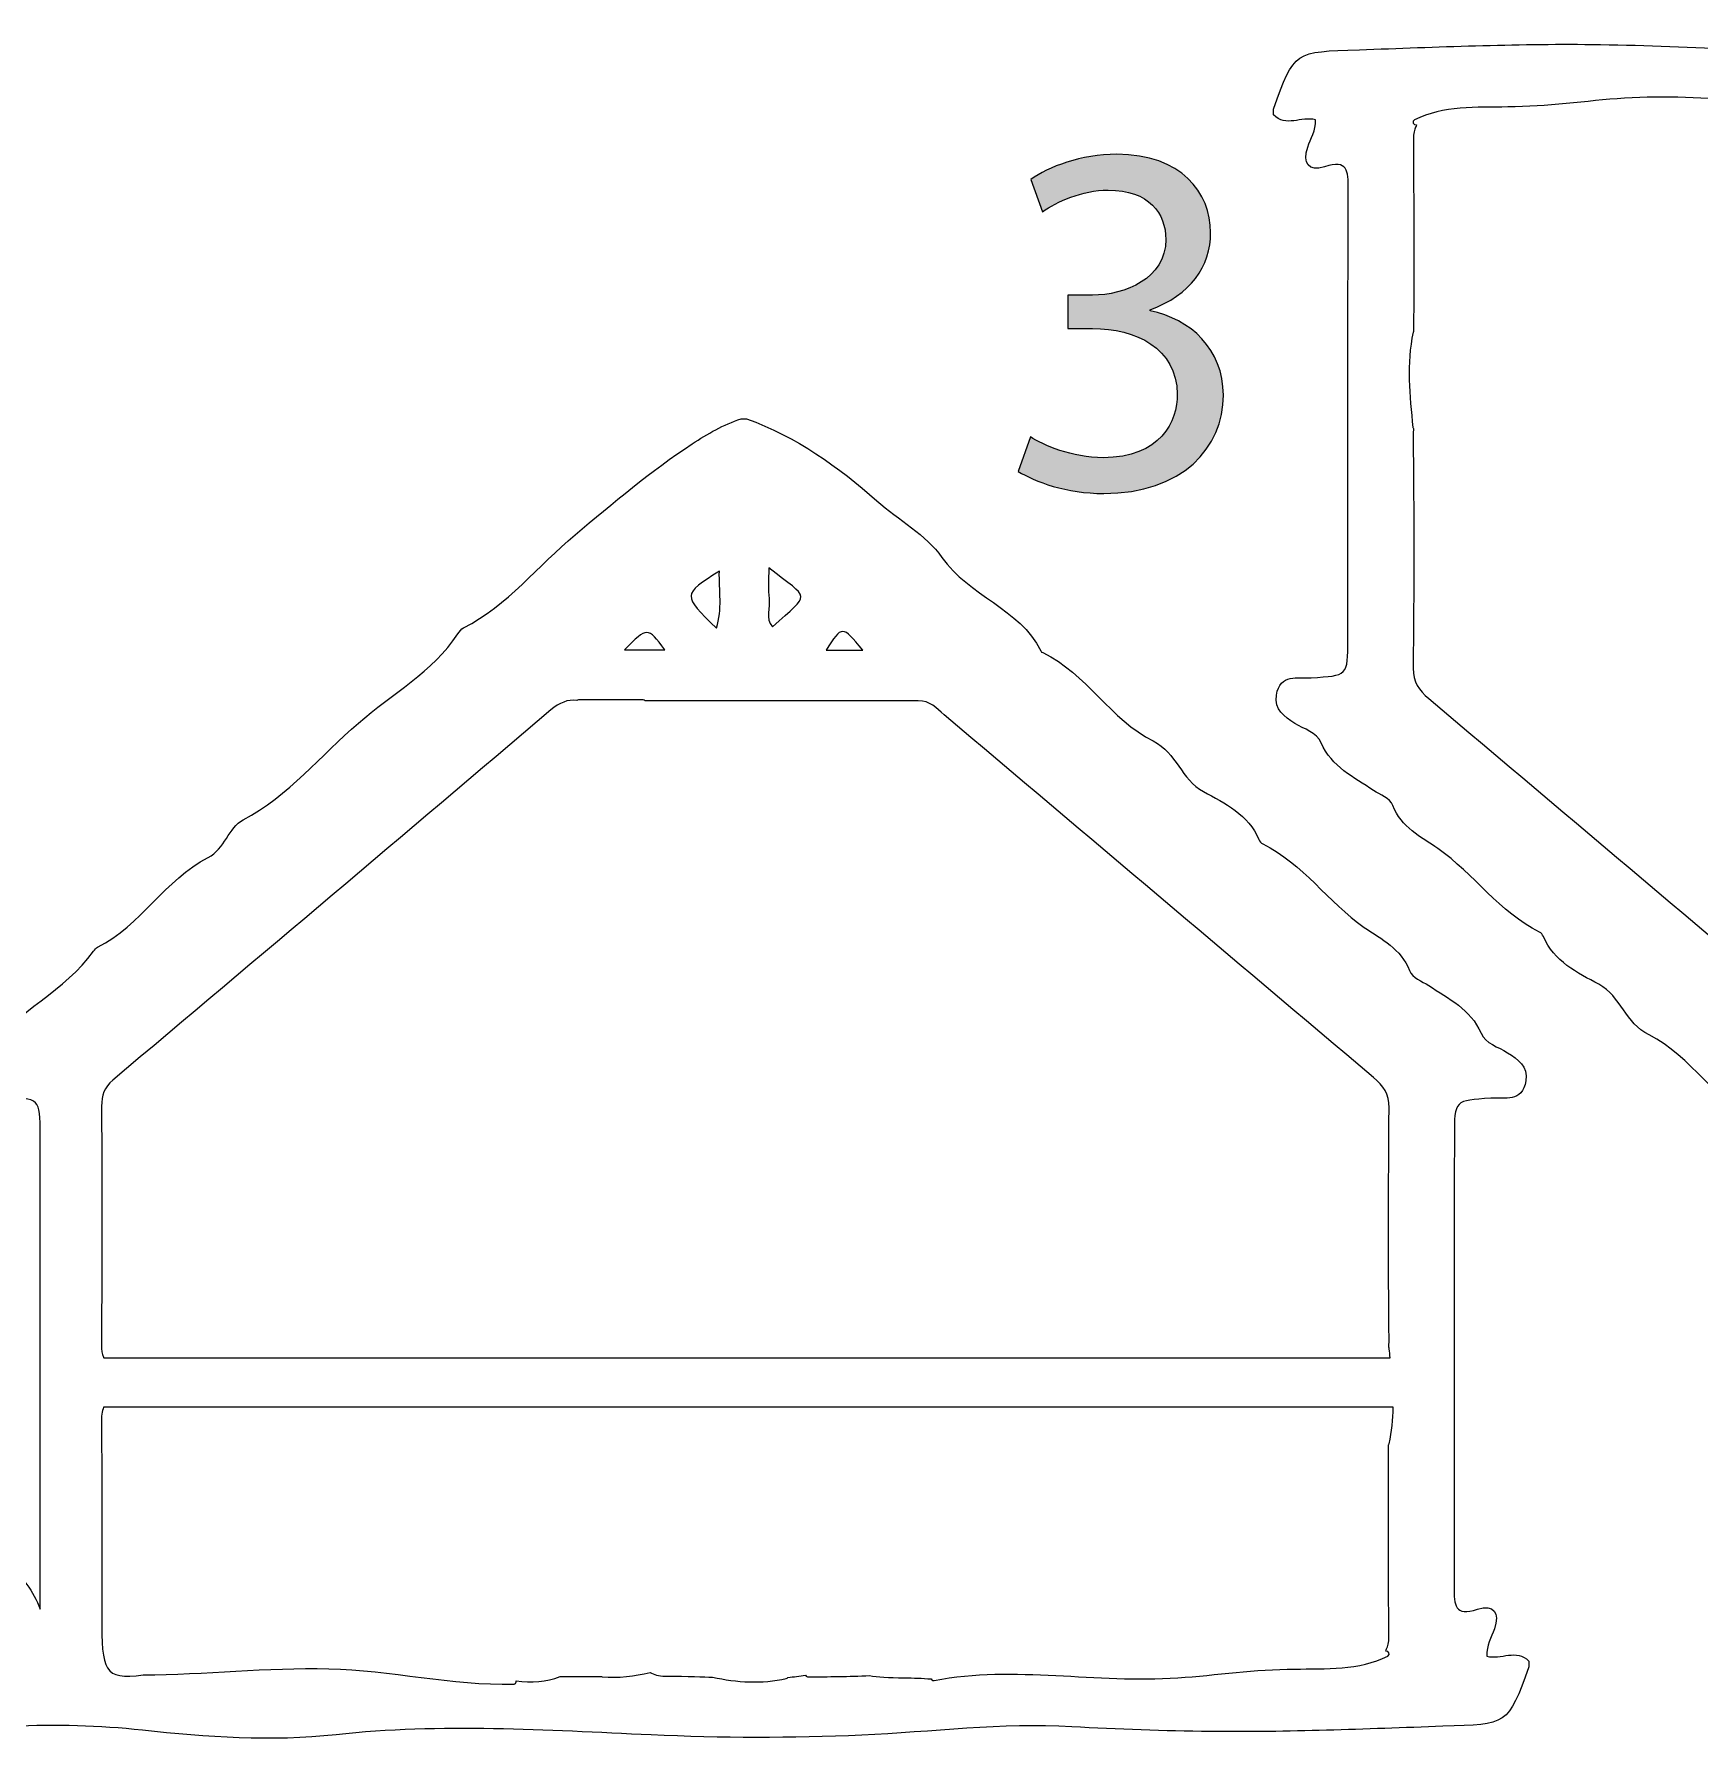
# Model space of a CAD drawing. Header units: inches. Extents: x -13.6 to 32.4, y 16.4 to 27.7.
# Drawn here: x -1.19 to 9.41, y 16.56 to 27.43 of the extents above; entities that cross this region are included whole.
import ezdxf

# ---------------------------------------------------------------- set-up
doc = ezdxf.new("R2010")
doc.units = ezdxf.units.IN
doc.header["$MEASUREMENT"] = 0
for name, color, linetype in [('Jesus', 7, 'Continuous'), ('Manger', 7, 'Continuous'), ('Star', 7, 'Continuous')]:
    doc.layers.add(name, color=color, linetype=linetype)

msp = doc.modelspace()

# ---------------------------------------------------------------- hatches: boundary and pattern name
at = {"layer": 'Jesus', "true_color": 0xffffff}
h = msp.add_hatch(color=7, dxfattribs=at)
h.dxf.hatch_style = 2
edge = h.paths.add_edge_path()
edge.add_spline(control_points=[(5.15, 24.863), (5.23, 24.811), (5.417, 24.731), (5.612, 24.731), (5.975, 24.731), (6.088, 24.962), (6.084, 25.136), (6.081, 25.428), (5.818, 25.553), (5.545, 25.553), (5.545, 25.553), (5.388, 25.553), (5.388, 25.553), (5.388, 25.553), (5.388, 25.765), (5.388, 25.765), (5.388, 25.765), (5.545, 25.765), (5.545, 25.765), (5.75, 25.765), (6.011, 25.871), (6.011, 26.118), (6.011, 26.285), (5.905, 26.433), (5.644, 26.433), (5.478, 26.433), (5.317, 26.359), (5.227, 26.295), (5.227, 26.295), (5.153, 26.5), (5.153, 26.5), (5.262, 26.581), (5.474, 26.661), (5.699, 26.661), (6.11, 26.661), (6.296, 26.417), (6.296, 26.163), (6.296, 25.948), (6.168, 25.765), (5.911, 25.672), (5.911, 25.672), (5.911, 25.665), (5.911, 25.665), (6.168, 25.614), (6.377, 25.421), (6.377, 25.129), (6.377, 24.795), (6.116, 24.503), (5.616, 24.503), (5.381, 24.503), (5.176, 24.577), (5.073, 24.644), (5.073, 24.644), (5.15, 24.863), (5.15, 24.863)], knot_values=[0, 0, 0, 0, 1, 1, 1, 2, 2, 2, 3, 3, 3, 4, 4, 4, 5, 5, 5, 6, 6, 6, 7, 7, 7, 8, 8, 8, 9, 9, 9, 10, 10, 10, 11, 11, 11, 12, 12, 12, 13, 13, 13, 14, 14, 14, 15, 15, 15, 16, 16, 16, 17, 17, 17, 18, 18, 18, 18], degree=3, periodic=1)

# ---------------------------------------------------------------- linework, layer by layer
at = {"layer": 'Jesus', "lineweight": 0}
msp.add_open_spline([(5.15, 24.863), (5.23, 24.811), (5.417, 24.731), (5.612, 24.731), (5.975, 24.731), (6.088, 24.962), (6.084, 25.136), (6.081, 25.428), (5.818, 25.553), (5.545, 25.553), (5.545, 25.553), (5.388, 25.553), (5.388, 25.553), (5.388, 25.553), (5.388, 25.765), (5.388, 25.765), (5.388, 25.765), (5.545, 25.765), (5.545, 25.765), (5.75, 25.765), (6.011, 25.871), (6.011, 26.118), (6.011, 26.285), (5.905, 26.433), (5.644, 26.433), (5.478, 26.433), (5.317, 26.359), (5.227, 26.295), (5.227, 26.295), (5.153, 26.5), (5.153, 26.5), (5.262, 26.581), (5.474, 26.661), (5.699, 26.661), (6.11, 26.661), (6.296, 26.417), (6.296, 26.163), (6.296, 25.948), (6.168, 25.765), (5.911, 25.672), (5.911, 25.672), (5.911, 25.665), (5.911, 25.665), (6.168, 25.614), (6.377, 25.421), (6.377, 25.129), (6.377, 24.795), (6.116, 24.503), (5.616, 24.503), (5.381, 24.503), (5.176, 24.577), (5.073, 24.644), (5.073, 24.644), (5.15, 24.863), (5.15, 24.863)], degree=3, knots=[0, 0, 0, 0, 1, 1, 1, 2, 2, 2, 3, 3, 3, 4, 4, 4, 5, 5, 5, 6, 6, 6, 7, 7, 7, 8, 8, 8, 9, 9, 9, 10, 10, 10, 11, 11, 11, 12, 12, 12, 13, 13, 13, 14, 14, 14, 15, 15, 15, 16, 16, 16, 17, 17, 17, 18, 18, 18, 18], dxfattribs=at)
at = {"layer": 'Manger', "color": 1, "lineweight": 18, "true_color": 0xff0000}
for points, knots in [([(8.053, 17.106), (8.048, 17.176), (8.083, 17.226), (8.101, 17.281), (8.135, 17.383), (8.098, 17.439), (7.994, 17.406), (7.846, 17.357), (7.844, 17.434), (7.844, 17.544), (7.847, 18.5), (7.845, 19.456), (7.846, 20.413), (7.846, 20.646), (7.848, 20.642), (8.079, 20.656), (8.165, 20.661), (8.279, 20.626), (8.301, 20.767), (8.314, 20.86), (8.25, 20.903), (8.184, 20.946), (8.125, 20.983), (8.045, 21.004), (8.016, 21.07), (7.949, 21.223), (7.809, 21.289), (7.683, 21.373), (7.64, 21.402), (7.579, 21.419), (7.56, 21.469), (7.507, 21.608), (7.383, 21.667), (7.273, 21.743), (7.044, 21.904), (6.883, 22.147), (6.627, 22.275), (6.617, 22.28), (6.608, 22.29), (6.603, 22.301), (6.536, 22.46), (6.387, 22.533), (6.25, 22.607), (6.108, 22.683), (6.082, 22.853), (5.931, 22.929), (5.66, 23.063), (5.507, 23.357), (5.229, 23.491), (5.224, 23.493), (5.222, 23.494), (5.22, 23.494), (5.22, 23.495), (5.219, 23.498), (5.217, 23.503), (5.078, 23.774), (4.759, 23.85), (4.587, 24.097), (4.487, 24.24), (4.311, 24.336), (4.173, 24.457), (3.931, 24.671), (3.66, 24.866), (3.345, 24.978), (3.345, 24.978), (3.31, 24.978), (3.31, 24.978), (3.198, 24.942), (3.098, 24.883), (2.999, 24.819), (2.736, 24.645), (2.496, 24.443), (2.254, 24.24), (2.019, 24.043), (1.826, 23.791), (1.545, 23.649), (1.53, 23.642), (1.519, 23.625), (1.509, 23.611), (1.348, 23.368), (1.089, 23.227), (0.877, 23.043), (0.637, 22.836), (0.433, 22.581), (0.143, 22.427), (0.052, 22.379), (0.027, 22.241), (-0.08, 22.187), (-0.354, 22.047), (-0.507, 21.755), (-0.783, 21.617), (-0.793, 21.612), (-0.801, 21.601), (-0.808, 21.592), (-0.99, 21.338), (-1.288, 21.211), (-1.486, 20.972), (-1.546, 20.899), (-1.681, 20.865), (-1.645, 20.746), (-1.607, 20.621), (-1.477, 20.666), (-1.384, 20.663), (-1.149, 20.654), (-1.148, 20.658), (-1.148, 20.424), (-1.147, 19.419), (-1.149, 18.414), (-1.147, 17.406), (-1.191, 17.522), (-1.259, 17.616), (-1.362, 17.682), (-1.406, 17.71), (-1.458, 17.75), (-1.507, 17.715), (-1.561, 17.676), (-1.522, 17.618), (-1.504, 17.57), (-1.476, 17.496), (-1.428, 17.43), (-1.408, 17.333), (-1.475, 17.37), (-1.535, 17.412), (-1.583, 17.36), (-1.626, 17.312), (-1.573, 17.262), (-1.554, 17.215), (-1.535, 17.166), (-1.509, 17.119), (-1.512, 17.057), (-1.609, 17.083), (-1.704, 17.163), (-1.805, 17.076), (-1.805, 17.076), (-1.805, 17.04), (-1.805, 17.04), (-1.786, 17.011), (-1.767, 16.98), (-1.758, 16.946), (-1.7, 16.718), (-1.55, 16.649), (-1.324, 16.66), (-1.049, 16.672), (-0.773, 16.666), (-0.497, 16.636), (-0.088, 16.591), (0.324, 16.562), (0.734, 16.607), (1.403, 16.681), (2.07, 16.636), (2.738, 16.606), (3.185, 16.585), (3.631, 16.585), (4.077, 16.604), (4.523, 16.624), (4.968, 16.684), (5.414, 16.658), (5.707, 16.641), (6, 16.631), (6.294, 16.628), (6.787, 16.622), (7.28, 16.643), (7.773, 16.661), (8.185, 16.675), (8.186, 16.664), (8.32, 17.04), (8.32, 17.04), (8.32, 17.076), (8.32, 17.076), (8.242, 17.156), (8.141, 17.084), (8.053, 17.106)], [0, 0, 0, 0, 1, 1, 1, 2, 2, 2, 3, 3, 3, 4, 4, 4, 5, 5, 5, 6, 6, 6, 7, 7, 7, 8, 8, 8, 9, 9, 9, 10, 10, 10, 11, 11, 11, 12, 12, 12, 13, 13, 13, 14, 14, 14, 15, 15, 15, 16, 16, 16, 17, 17, 17, 18, 18, 18, 19, 19, 19, 20, 20, 20, 21, 21, 21, 22, 22, 22, 23, 23, 23, 24, 24, 24, 25, 25, 25, 26, 26, 26, 27, 27, 27, 28, 28, 28, 29, 29, 29, 30, 30, 30, 31, 31, 31, 32, 32, 32, 33, 33, 33, 34, 34, 34, 35, 35, 35, 36, 36, 36, 37, 37, 37, 38, 38, 38, 39, 39, 39, 40, 40, 40, 41, 41, 41, 42, 42, 42, 43, 43, 43, 44, 44, 44, 45, 45, 45, 46, 46, 46, 47, 47, 47, 48, 48, 48, 49, 49, 49, 50, 50, 50, 51, 51, 51, 52, 52, 52, 53, 53, 53, 54, 54, 54, 55, 55, 55, 56, 56, 56, 57, 57, 57, 57]), ([(3.172, 24.009), (3.168, 23.884), (3.193, 23.769), (3.153, 23.646), (2.935, 23.859), (2.935, 23.859), (3.172, 24.009)], [0, 0, 0, 0, 1, 1, 1, 2, 2, 2, 2]), ([(3.488, 23.835), (3.48, 23.89), (3.486, 23.947), (3.486, 24.031), (3.751, 23.819), (3.758, 23.882), (3.509, 23.654), (3.461, 23.71), (3.497, 23.776), (3.488, 23.835)], [0, 0, 0, 0, 1, 1, 1, 2, 2, 2, 3, 3, 3, 3]), ([(2.825, 23.509), (2.825, 23.509), (2.569, 23.509), (2.569, 23.509), (2.714, 23.656), (2.714, 23.656), (2.825, 23.509)], [0, 0, 0, 0, 1, 1, 1, 2, 2, 2, 2]), ([(4.084, 23.507), (4.084, 23.507), (3.85, 23.507), (3.85, 23.507), (3.953, 23.665), (3.953, 23.665), (4.084, 23.507)], [0, 0, 0, 0, 1, 1, 1, 2, 2, 2, 2]), ([(-0.757, 20.605), (-0.757, 20.674), (-0.742, 20.724), (-0.685, 20.772), (0.245, 21.555), (1.174, 22.339), (2.1, 23.126), (2.153, 23.172), (2.21, 23.195), (2.265, 23.187), (2.268, 23.189), (2.271, 23.19), (2.275, 23.19), (2.275, 23.19), (2.687, 23.19), (2.687, 23.19), (2.692, 23.19), (2.697, 23.188), (2.699, 23.185), (3.278, 23.184), (3.857, 23.184), (4.437, 23.185), (4.511, 23.186), (4.553, 23.136), (4.601, 23.096), (5.512, 22.326), (6.421, 21.556), (7.332, 20.788), (7.394, 20.735), (7.432, 20.683), (7.431, 20.596), (7.427, 20.102), (7.425, 19.608), (7.431, 19.115), (7.431, 19.098), (7.43, 19.084), (7.429, 19.071), (7.43, 19.069), (7.431, 19.066), (7.432, 19.063), (7.434, 19.043), (7.436, 19.024), (7.438, 19.004), (7.438, 19.004), (-0.743, 19.004), (-0.743, 19.004), (-0.744, 19.006), (-0.744, 19.008), (-0.744, 19.01), (-0.754, 19.028), (-0.758, 19.054), (-0.758, 19.089), (-0.754, 19.594), (-0.755, 20.1), (-0.757, 20.605)], [0, 0, 0, 0, 1, 1, 1, 2, 2, 2, 3, 3, 3, 4, 4, 4, 5, 5, 5, 6, 6, 6, 7, 7, 7, 8, 8, 8, 9, 9, 9, 10, 10, 10, 11, 11, 11, 12, 12, 12, 13, 13, 13, 14, 14, 14, 15, 15, 15, 16, 16, 16, 17, 17, 17, 18, 18, 18, 18]), ([(7.429, 17.23), (7.43, 17.192), (7.425, 17.168), (7.415, 17.154), (7.414, 17.149), (7.412, 17.144), (7.41, 17.139), (7.428, 17.142), (7.442, 17.117), (7.423, 17.107), (7.239, 17.016), (7.029, 17.027), (6.829, 17.025), (6.581, 17.024), (6.334, 16.986), (6.087, 16.969), (5.571, 16.933), (5.05, 17.05), (4.538, 16.953), (4.537, 16.953), (4.536, 16.953), (4.535, 16.953), (4.535, 16.953), (4.534, 16.952), (4.533, 16.952), (4.532, 16.952), (4.532, 16.953), (4.531, 16.953), (4.53, 16.953), (4.529, 16.953), (4.529, 16.953), (4.524, 16.955), (4.519, 16.958), (4.518, 16.962), (4.462, 16.967), (4.405, 16.968), (4.349, 16.969), (4.246, 16.971), (4.177, 16.973), (4.127, 16.984), (3.996, 16.977), (3.865, 16.976), (3.733, 16.976), (3.726, 16.976), (3.721, 16.98), (3.719, 16.985), (3.683, 16.981), (3.643, 16.975), (3.608, 16.972), (3.606, 16.969), (3.602, 16.966), (3.597, 16.964), (3.443, 16.93), (3.282, 16.939), (3.129, 16.974), (3.07, 16.972), (2.98, 16.982), (2.828, 16.98), (2.786, 16.98), (2.755, 16.989), (2.731, 17.004), (2.633, 16.977), (2.528, 16.968), (2.428, 16.976), (2.426, 16.976), (2.425, 16.976), (2.423, 16.977), (2.423, 16.977), (2.159, 16.977), (2.159, 16.977), (2.07, 16.942), (1.978, 16.935), (1.88, 16.951), (1.882, 16.943), (1.878, 16.932), (1.868, 16.93), (1.868, 16.929), (1.867, 16.928), (1.867, 16.927), (1.867, 16.928), (1.866, 16.928), (1.866, 16.929), (1.865, 16.929), (1.865, 16.929), (1.864, 16.929), (1.47, 16.919), (1.082, 17.018), (0.688, 17.027), (0.294, 17.036), (-0.099, 16.99), (-0.493, 16.988), (-0.745, 16.954), (-0.756, 17.015), (-0.756, 17.36), (-0.756, 17.77), (-0.753, 18.18), (-0.758, 18.591), (-0.758, 18.632), (-0.755, 18.666), (-0.744, 18.69), (-0.744, 18.69), (7.457, 18.69), (7.457, 18.69), (7.455, 18.613), (7.448, 18.536), (7.431, 18.458), (7.43, 18.456), (7.429, 18.453), (7.428, 18.451), (7.427, 18.044), (7.427, 17.637), (7.429, 17.23)], [0, 0, 0, 0, 1, 1, 1, 2, 2, 2, 3, 3, 3, 4, 4, 4, 5, 5, 5, 6, 6, 6, 7, 7, 7, 8, 8, 8, 9, 9, 9, 10, 10, 10, 11, 11, 11, 12, 12, 12, 13, 13, 13, 14, 14, 14, 15, 15, 15, 16, 16, 16, 17, 17, 17, 18, 18, 18, 19, 19, 19, 20, 20, 20, 21, 21, 21, 22, 22, 22, 23, 23, 23, 24, 24, 24, 25, 25, 25, 26, 26, 26, 27, 27, 27, 28, 28, 28, 29, 29, 29, 30, 30, 30, 31, 31, 31, 32, 32, 32, 33, 33, 33, 34, 34, 34, 35, 35, 35, 36, 36, 36, 37, 37, 37, 37])]:
    msp.add_open_spline(points, degree=3, knots=knots, dxfattribs=at)
at = {"layer": 'Star', "color": 1, "lineweight": 18, "true_color": 0xff0000}
for points, knots in [([(6.962, 26.881), (6.967, 26.811), (6.932, 26.761), (6.914, 26.706), (6.88, 26.604), (6.917, 26.548), (7.021, 26.581), (7.169, 26.63), (7.171, 26.553), (7.171, 26.444), (7.168, 25.487), (7.17, 24.531), (7.169, 23.575), (7.169, 23.341), (7.167, 23.345), (6.936, 23.331), (6.851, 23.326), (6.737, 23.361), (6.714, 23.221), (6.702, 23.127), (6.765, 23.084), (6.831, 23.041), (6.89, 23.004), (6.971, 22.983), (6.999, 22.917), (7.066, 22.764), (7.206, 22.698), (7.332, 22.614), (7.375, 22.585), (7.436, 22.568), (7.455, 22.518), (7.508, 22.379), (7.632, 22.32), (7.742, 22.244), (7.971, 22.083), (8.133, 21.84), (8.388, 21.712), (8.398, 21.707), (8.407, 21.697), (8.412, 21.686), (8.479, 21.527), (8.628, 21.454), (8.765, 21.381), (8.907, 21.304), (8.933, 21.134), (9.084, 21.059), (9.355, 20.924), (9.508, 20.63), (9.786, 20.496), (9.791, 20.494), (9.793, 20.493), (9.795, 20.493), (9.795, 20.492), (9.796, 20.489), (9.798, 20.484), (9.937, 20.213), (10.257, 20.137), (10.428, 19.89), (10.528, 19.747), (10.704, 19.651), (10.842, 19.53), (11.084, 19.316), (11.355, 19.121), (11.67, 19.009), (11.67, 19.009), (11.705, 19.009), (11.705, 19.009), (11.817, 19.045), (11.917, 19.104), (12.016, 19.168), (12.279, 19.342), (12.519, 19.544), (12.761, 19.747), (12.996, 19.944), (13.189, 20.196), (13.47, 20.338), (13.485, 20.345), (13.496, 20.362), (13.506, 20.376), (13.667, 20.619), (13.926, 20.76), (14.138, 20.944), (14.378, 21.151), (14.582, 21.406), (14.872, 21.56), (14.963, 21.608), (14.988, 21.746), (15.095, 21.8), (15.369, 21.94), (15.522, 22.232), (15.798, 22.37), (15.808, 22.375), (15.816, 22.386), (15.823, 22.395), (16.005, 22.649), (16.303, 22.776), (16.501, 23.015), (16.561, 23.088), (16.696, 23.122), (16.66, 23.241), (16.622, 23.366), (16.492, 23.321), (16.399, 23.325), (16.164, 23.333), (16.163, 23.329), (16.163, 23.563), (16.162, 24.568), (16.164, 25.573), (16.162, 26.581), (16.206, 26.465), (16.274, 26.371), (16.377, 26.306), (16.421, 26.277), (16.473, 26.237), (16.522, 26.272), (16.576, 26.311), (16.537, 26.369), (16.519, 26.417), (16.492, 26.491), (16.444, 26.557), (16.423, 26.654), (16.49, 26.617), (16.55, 26.575), (16.598, 26.627), (16.641, 26.675), (16.588, 26.725), (16.569, 26.772), (16.55, 26.821), (16.524, 26.868), (16.527, 26.93), (16.625, 26.904), (16.719, 26.824), (16.82, 26.912), (16.82, 26.912), (16.82, 26.947), (16.82, 26.947), (16.801, 26.976), (16.782, 27.007), (16.773, 27.041), (16.715, 27.269), (16.565, 27.338), (16.339, 27.327), (16.064, 27.315), (15.788, 27.321), (15.512, 27.351), (15.103, 27.396), (14.691, 27.425), (14.281, 27.38), (13.612, 27.306), (12.945, 27.351), (12.277, 27.381), (11.831, 27.402), (11.384, 27.403), (10.938, 27.383), (10.492, 27.363), (10.047, 27.303), (9.601, 27.329), (9.308, 27.346), (9.015, 27.356), (8.721, 27.36), (8.228, 27.365), (7.735, 27.344), (7.242, 27.326), (6.83, 27.312), (6.829, 27.323), (6.696, 26.947), (6.696, 26.947), (6.696, 26.912), (6.696, 26.912), (6.773, 26.831), (6.874, 26.903), (6.962, 26.881)], [0, 0, 0, 0, 1, 1, 1, 2, 2, 2, 3, 3, 3, 4, 4, 4, 5, 5, 5, 6, 6, 6, 7, 7, 7, 8, 8, 8, 9, 9, 9, 10, 10, 10, 11, 11, 11, 12, 12, 12, 13, 13, 13, 14, 14, 14, 15, 15, 15, 16, 16, 16, 17, 17, 17, 18, 18, 18, 19, 19, 19, 20, 20, 20, 21, 21, 21, 22, 22, 22, 23, 23, 23, 24, 24, 24, 25, 25, 25, 26, 26, 26, 27, 27, 27, 28, 28, 28, 29, 29, 29, 30, 30, 30, 31, 31, 31, 32, 32, 32, 33, 33, 33, 34, 34, 34, 35, 35, 35, 36, 36, 36, 37, 37, 37, 38, 38, 38, 39, 39, 39, 40, 40, 40, 41, 41, 41, 42, 42, 42, 43, 43, 43, 44, 44, 44, 45, 45, 45, 46, 46, 46, 47, 47, 47, 48, 48, 48, 49, 49, 49, 50, 50, 50, 51, 51, 51, 52, 52, 52, 53, 53, 53, 54, 54, 54, 55, 55, 55, 56, 56, 56, 57, 57, 57, 57]), ([(7.586, 26.757), (7.586, 26.795), (7.591, 26.82), (7.6, 26.833), (7.601, 26.838), (7.603, 26.843), (7.605, 26.848), (7.587, 26.845), (7.574, 26.871), (7.592, 26.88), (7.776, 26.971), (7.986, 26.96), (8.186, 26.962), (8.434, 26.963), (8.681, 27.001), (8.928, 27.018), (9.444, 27.054), (9.965, 26.937), (10.477, 27.034), (10.478, 27.035), (10.479, 27.034), (10.48, 27.034), (10.48, 27.034), (10.481, 27.035), (10.482, 27.035), (10.483, 27.035), (10.483, 27.034), (10.484, 27.034), (10.485, 27.034), (10.486, 27.034), (10.486, 27.034), (10.492, 27.032), (10.496, 27.029), (10.497, 27.025), (10.553, 27.02), (10.61, 27.02), (10.666, 27.018), (10.769, 27.016), (10.838, 27.014), (10.888, 27.003), (11.019, 27.01), (11.15, 27.011), (11.282, 27.011), (11.289, 27.011), (11.294, 27.008), (11.296, 27.002), (11.333, 27.006), (11.372, 27.012), (11.407, 27.015), (11.409, 27.018), (11.413, 27.021), (11.418, 27.023), (11.572, 27.057), (11.733, 27.048), (11.886, 27.013), (11.945, 27.015), (12.035, 27.005), (12.187, 27.007), (12.229, 27.007), (12.26, 26.998), (12.284, 26.983), (12.382, 27.01), (12.487, 27.02), (12.587, 27.011), (12.589, 27.011), (12.59, 27.011), (12.592, 27.01), (12.592, 27.01), (12.856, 27.01), (12.856, 27.01), (12.945, 27.045), (13.037, 27.052), (13.135, 27.036), (13.133, 27.044), (13.137, 27.055), (13.147, 27.058), (13.148, 27.058), (13.148, 27.059), (13.148, 27.06), (13.148, 27.059), (13.149, 27.059), (13.149, 27.058), (13.15, 27.058), (13.15, 27.058), (13.151, 27.058), (13.546, 27.068), (13.933, 26.969), (14.327, 26.96), (14.721, 26.951), (15.114, 26.997), (15.508, 26.999), (15.76, 27.033), (15.772, 26.972), (15.771, 26.627), (15.771, 26.217), (15.768, 25.807), (15.773, 25.396), (15.773, 25.346), (15.77, 25.308), (15.753, 25.283), (15.754, 25.181), (15.75, 25.079), (15.759, 24.977), (15.77, 24.959), (15.773, 24.934), (15.773, 24.898), (15.769, 24.393), (15.77, 23.887), (15.772, 23.382), (15.772, 23.313), (15.757, 23.263), (15.7, 23.215), (14.77, 22.432), (13.841, 21.648), (12.915, 20.861), (12.862, 20.815), (12.805, 20.792), (12.75, 20.8), (12.747, 20.798), (12.744, 20.797), (12.74, 20.797), (12.74, 20.797), (12.699, 20.797), (12.699, 20.797), (12.673, 20.834), (12.706, 20.895), (12.711, 20.939), (12.74, 21.176), (12.778, 21.413), (12.814, 21.661), (13.032, 21.559), (13.236, 21.463), (13.484, 21.347), (13.38, 21.568), (13.298, 21.746), (13.212, 21.921), (13.174, 22), (13.187, 22.029), (13.279, 22.046), (13.646, 22.114), (14.011, 22.19), (14.378, 22.287), (14.023, 22.358), (13.669, 22.434), (13.313, 22.498), (13.198, 22.519), (13.161, 22.543), (13.226, 22.661), (13.314, 22.818), (13.383, 22.986), (13.484, 23.2), (13.239, 23.088), (13.037, 22.995), (12.812, 22.892), (12.734, 23.449), (12.656, 23.998), (12.578, 24.548), (12.578, 24.548), (12.535, 24.548), (12.535, 24.548), (12.458, 24.002), (12.381, 23.456), (12.302, 22.891), (12.086, 22.991), (11.876, 23.088), (11.63, 23.203), (11.729, 22.991), (11.806, 22.811), (11.897, 22.638), (11.946, 22.545), (11.922, 22.521), (11.829, 22.503), (11.467, 22.436), (11.106, 22.362), (10.746, 22.263), (11.103, 22.19), (11.46, 22.111), (11.82, 22.048), (11.931, 22.029), (11.944, 22.003), (11.895, 21.907), (11.806, 21.737), (11.729, 21.561), (11.628, 21.349), (11.869, 21.46), (12.077, 21.557), (12.3, 21.66), (12.341, 21.379), (12.379, 21.11), (12.42, 20.841), (12.423, 20.821), (12.422, 20.807), (12.419, 20.797), (12.419, 20.797), (12.328, 20.797), (12.328, 20.797), (12.323, 20.797), (12.319, 20.799), (12.316, 20.802), (11.737, 20.803), (11.158, 20.803), (10.579, 20.802), (10.504, 20.801), (10.462, 20.851), (10.414, 20.891), (9.503, 21.661), (8.594, 22.431), (7.683, 23.199), (7.621, 23.252), (7.584, 23.304), (7.584, 23.391), (7.589, 23.885), (7.59, 24.379), (7.584, 24.872), (7.584, 24.889), (7.585, 24.903), (7.586, 24.916), (7.585, 24.919), (7.584, 24.921), (7.583, 24.924), (7.56, 25.126), (7.541, 25.328), (7.584, 25.529), (7.585, 25.531), (7.586, 25.534), (7.587, 25.536), (7.588, 25.943), (7.588, 26.35), (7.586, 26.757)], [0, 0, 0, 0, 1, 1, 1, 2, 2, 2, 3, 3, 3, 4, 4, 4, 5, 5, 5, 6, 6, 6, 7, 7, 7, 8, 8, 8, 9, 9, 9, 10, 10, 10, 11, 11, 11, 12, 12, 12, 13, 13, 13, 14, 14, 14, 15, 15, 15, 16, 16, 16, 17, 17, 17, 18, 18, 18, 19, 19, 19, 20, 20, 20, 21, 21, 21, 22, 22, 22, 23, 23, 23, 24, 24, 24, 25, 25, 25, 26, 26, 26, 27, 27, 27, 28, 28, 28, 29, 29, 29, 30, 30, 30, 31, 31, 31, 32, 32, 32, 33, 33, 33, 34, 34, 34, 35, 35, 35, 36, 36, 36, 37, 37, 37, 38, 38, 38, 39, 39, 39, 40, 40, 40, 41, 41, 41, 42, 42, 42, 43, 43, 43, 44, 44, 44, 45, 45, 45, 46, 46, 46, 47, 47, 47, 48, 48, 48, 49, 49, 49, 50, 50, 50, 51, 51, 51, 52, 52, 52, 53, 53, 53, 54, 54, 54, 55, 55, 55, 56, 56, 56, 57, 57, 57, 58, 58, 58, 59, 59, 59, 60, 60, 60, 61, 61, 61, 62, 62, 62, 63, 63, 63, 64, 64, 64, 65, 65, 65, 66, 66, 66, 67, 67, 67, 68, 68, 68, 69, 69, 69, 70, 70, 70, 71, 71, 71, 72, 72, 72, 73, 73, 73, 74, 74, 74, 75, 75, 75, 76, 76, 76, 76])]:
    msp.add_open_spline(points, degree=3, knots=knots, dxfattribs=at)

doc.saveas('drawing.dxf')
